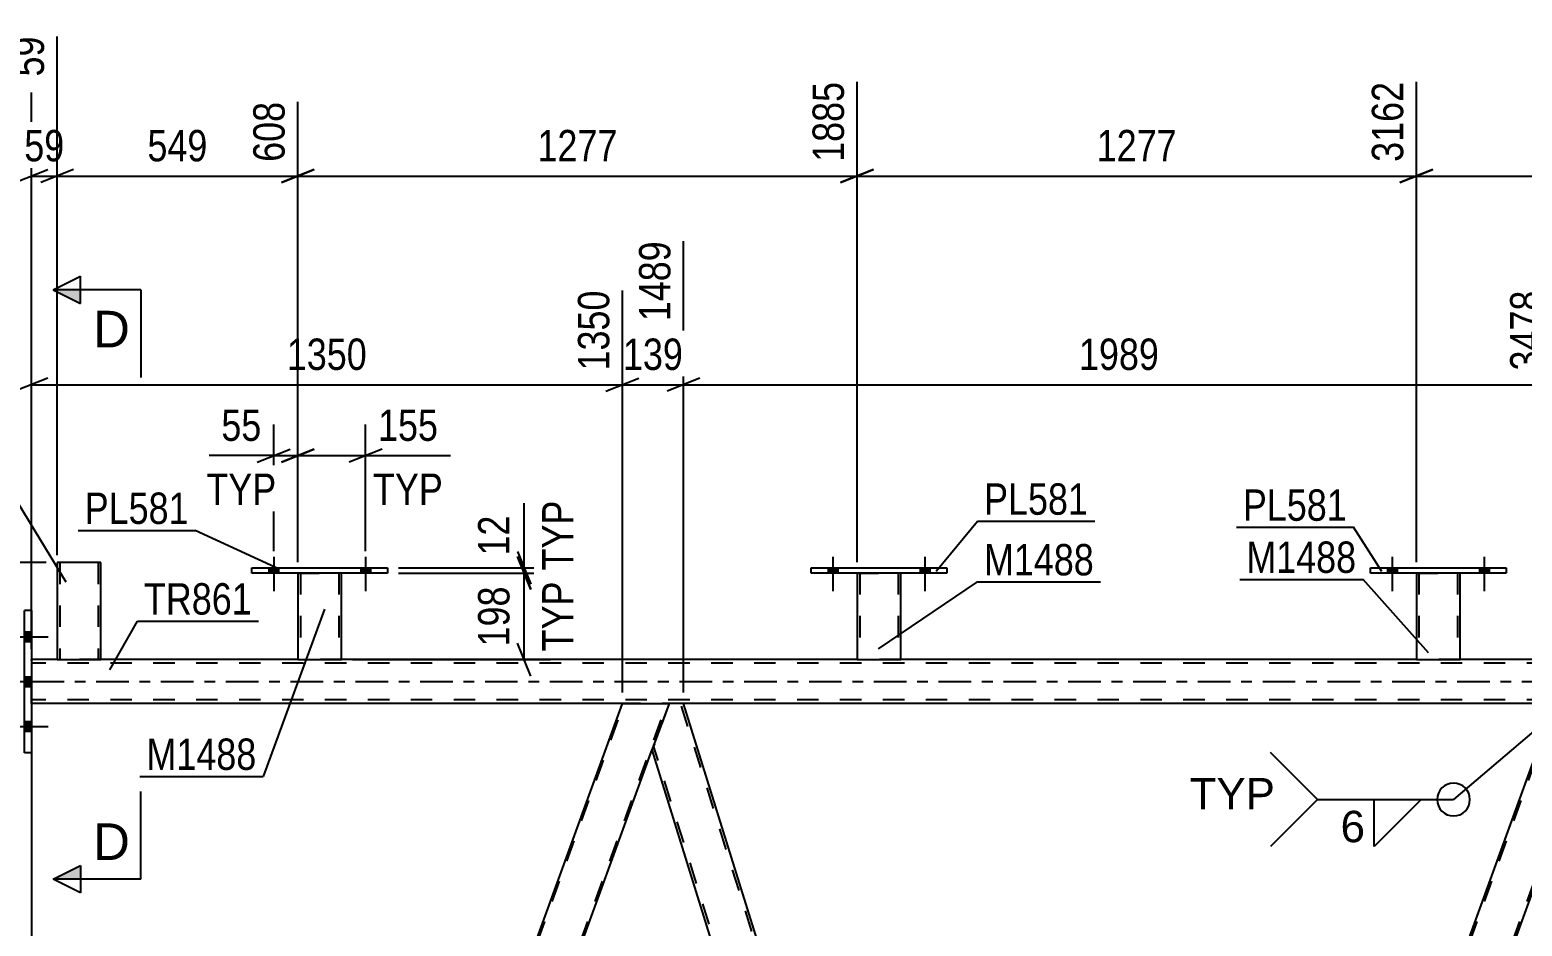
# Model space of a CAD drawing. Header units: millimetres. Extents: x 0 to 841, y 0 to 594.
# Drawn here: x 71.8 to 208.1, y 435 to 516.9 of the extents above; entities that cross this region are included whole.
import ezdxf

# ---------------------------------------------------------------- set-up
doc = ezdxf.new("R2010")
doc.units = ezdxf.units.MM
doc.linetypes.add('DXK_LINE_DOT2', pattern=[3.9198, 1.9599, -1.9599])
doc.linetypes.add('DXK_LINE_DOT3', pattern=[5.9187, 2.979, -0.9799, 0.9799, -0.9799])
doc.styles.add('Arial', font='ARIAL.TTF', dxfattribs={"height": 0.2})
doc.styles.add('Arial Narrow', font='ARIALN.TTF', dxfattribs={"height": 0.2})

# ---------------------------------------------------------------- blocks, each defined once
blk = doc.blocks.new('Bolt-815137708-4143 - 4136')
at = {"linetype": 'Continuous'}
for points in [[(195.77, 467.28), (196.65, 467.28), (196.65, 467.76), (195.77, 467.76)], [(204.17, 467.28), (205.05, 467.28), (205.05, 467.76), (204.17, 467.76)]]:
    blk.add_hatch(color=1, dxfattribs=at).paths.add_polyline_path(points)
at = {"color": 1, "linetype": 'Continuous'}
for p, q in [((195.77, 467.76), (195.77, 467.28)), ((196.21, 468.76), (196.21, 465.64)), ((196.65, 467.76), (196.65, 467.28)), ((204.17, 467.76), (204.17, 467.28)), ((204.61, 468.76), (204.61, 465.64)), ((205.05, 467.76), (205.05, 467.28))]:
    blk.add_line(p, q, dxfattribs=at)
blk = doc.blocks.new('Bolt-815137708-4139 - 4136')
at = {"linetype": 'Continuous'}
for points in [[(93.61, 467.28), (94.49, 467.28), (94.49, 467.76), (93.61, 467.76)], [(102.01, 467.28), (102.89, 467.28), (102.89, 467.76), (102.01, 467.76)]]:
    blk.add_hatch(color=1, dxfattribs=at).paths.add_polyline_path(points)
at = {"color": 1, "linetype": 'Continuous'}
for p, q in [((93.61, 467.76), (93.61, 467.28)), ((94.05, 468.76), (94.05, 465.64)), ((94.49, 467.76), (94.49, 467.28)), ((102.01, 467.76), (102.01, 467.28)), ((102.45, 468.76), (102.45, 465.64)), ((102.89, 467.76), (102.89, 467.28))]:
    blk.add_line(p, q, dxfattribs=at)
blk = doc.blocks.new('Bolt-815137708-4140 - 4136')
at = {"linetype": 'Continuous'}
for points in [[(93.61, 467.28), (94.49, 467.28), (94.49, 467.76), (93.61, 467.76)], [(102.01, 467.28), (102.89, 467.28), (102.89, 467.76), (102.01, 467.76)]]:
    blk.add_hatch(color=1, dxfattribs=at).paths.add_polyline_path(points)
at = {"color": 1, "linetype": 'Continuous'}
for p, q in [((93.61, 467.76), (93.61, 467.28)), ((94.05, 468.76), (94.05, 465.64)), ((94.49, 467.76), (94.49, 467.28)), ((102.01, 467.76), (102.01, 467.28)), ((102.45, 468.76), (102.45, 465.64)), ((102.89, 467.76), (102.89, 467.28))]:
    blk.add_line(p, q, dxfattribs=at)
blk = doc.blocks.new('Bolt-815137708-4141 - 4136')
at = {"linetype": 'Continuous'}
for points in [[(144.69, 467.28), (145.57, 467.28), (145.57, 467.76), (144.69, 467.76)], [(153.09, 467.28), (153.97, 467.28), (153.97, 467.76), (153.09, 467.76)]]:
    blk.add_hatch(color=1, dxfattribs=at).paths.add_polyline_path(points)
at = {"color": 1, "linetype": 'Continuous'}
for p, q in [((144.69, 467.76), (144.69, 467.28)), ((145.13, 468.76), (145.13, 465.64)), ((145.57, 467.76), (145.57, 467.28)), ((153.09, 467.76), (153.09, 467.28)), ((153.53, 468.76), (153.53, 465.64)), ((153.97, 467.76), (153.97, 467.28))]:
    blk.add_line(p, q, dxfattribs=at)
blk = doc.blocks.new('Bolt-815137708-4142 - 4136')
at = {"linetype": 'Continuous'}
for points in [[(144.69, 467.28), (145.57, 467.28), (145.57, 467.76), (144.69, 467.76)], [(153.09, 467.28), (153.97, 467.28), (153.97, 467.76), (153.09, 467.76)]]:
    blk.add_hatch(color=1, dxfattribs=at).paths.add_polyline_path(points)
at = {"color": 1, "linetype": 'Continuous'}
for p, q in [((144.69, 467.76), (144.69, 467.28)), ((145.13, 468.76), (145.13, 465.64)), ((145.57, 467.76), (145.57, 467.28)), ((153.09, 467.76), (153.09, 467.28)), ((153.53, 468.76), (153.53, 465.64)), ((153.97, 467.76), (153.97, 467.28))]:
    blk.add_line(p, q, dxfattribs=at)
blk = doc.blocks.new('Bolt-815137708-4144 - 4136')
at = {"linetype": 'Continuous'}
for points in [[(195.77, 467.28), (196.65, 467.28), (196.65, 467.76), (195.77, 467.76)], [(204.17, 467.28), (205.05, 467.28), (205.05, 467.76), (204.17, 467.76)]]:
    blk.add_hatch(color=1, dxfattribs=at).paths.add_polyline_path(points)
at = {"color": 1, "linetype": 'Continuous'}
for p, q in [((195.77, 467.76), (195.77, 467.28)), ((196.21, 468.76), (196.21, 465.64)), ((196.65, 467.76), (196.65, 467.28)), ((204.17, 467.76), (204.17, 467.28)), ((204.61, 468.76), (204.61, 465.64)), ((205.05, 467.76), (205.05, 467.28))]:
    blk.add_line(p, q, dxfattribs=at)
blk = doc.blocks.new('Part-815137708-4171 - 4136')
at = {"color": 2, "linetype": 'Continuous'}
for p, q in [((78.27, 468.24), (74.27, 468.24)), ((74.27, 468.24), (74.27, 459.37)), ((78.27, 459.37), (78.27, 468.24)), ((74.27, 459.37), (78.27, 459.37))]:
    blk.add_line(p, q, dxfattribs=at)
at = {"color": 7, "linetype": 'DXK_LINE_DOT2'}
for p, q in [((74.51, 468.24), (74.51, 459.37)), ((77.96, 468.24), (77.98, 468.24)), ((77.98, 468.24), (78.02, 468.24)), ((78.02, 468.24), (78.03, 468.24)), ((78.03, 468.24), (78.03, 459.37)), ((78.02, 459.37), (77.98, 459.37)), ((78.02, 459.37), (77.98, 459.37)), ((78.03, 459.37), (78.02, 459.37)), ((78.02, 459.37), (78.03, 459.37))]:
    blk.add_line(p, q, dxfattribs=at)
blk = doc.blocks.new('Part-815137708-4176 - 4136')
at = {"color": 2, "linetype": 'Continuous'}
for p, q in [((92.05, 467.76), (104.45, 467.76)), ((92.05, 467.28), (92.05, 467.76)), ((104.45, 467.76), (104.45, 467.28)), ((104.45, 467.28), (92.05, 467.28))]:
    blk.add_line(p, q, dxfattribs=at)
blk = doc.blocks.new('Bolt-815137708-4362 - 4136')
at = {"linetype": 'Continuous'}
for points in [[(71.92, 461.03), (71.92, 461.91), (71.28, 461.91), (71.28, 461.03)], [(71.92, 461.03), (71.92, 461.91), (71.28, 461.91), (71.28, 461.03)], [(71.92, 461.03), (71.92, 461.91), (71.28, 461.91), (71.28, 461.03)], [(71.92, 456.93), (71.92, 457.81), (71.28, 457.81), (71.28, 456.93)], [(71.92, 456.93), (71.92, 457.81), (71.28, 457.81), (71.28, 456.93)], [(71.92, 452.83), (71.92, 453.71), (71.28, 453.71), (71.28, 452.83)], [(71.92, 452.83), (71.92, 453.71), (71.28, 453.71), (71.28, 452.83)], [(71.92, 452.83), (71.92, 453.71), (71.28, 453.71), (71.28, 452.83)]]:
    blk.add_hatch(color=1, dxfattribs=at).paths.add_polyline_path(points)
at = {"color": 1, "linetype": 'Continuous'}
for p, q in [((70.12, 461.47), (73.44, 461.47)), ((70.12, 461.47), (73.44, 461.47)), ((70.12, 461.47), (73.44, 461.47)), ((71.28, 461.91), (71.92, 461.91)), ((71.28, 461.91), (71.92, 461.91)), ((71.28, 461.91), (71.92, 461.91)), ((71.28, 461.03), (71.92, 461.03)), ((71.28, 461.03), (71.92, 461.03)), ((71.28, 461.03), (71.92, 461.03)), ((70.12, 457.37), (73.44, 457.37)), ((70.12, 457.37), (73.44, 457.37)), ((71.28, 457.81), (71.92, 457.81)), ((71.28, 457.81), (71.92, 457.81)), ((71.28, 456.93), (71.92, 456.93)), ((71.28, 456.93), (71.92, 456.93)), ((70.12, 453.27), (73.44, 453.27)), ((70.12, 453.27), (73.44, 453.27)), ((70.12, 453.27), (73.44, 453.27)), ((71.28, 453.71), (71.92, 453.71)), ((71.28, 453.71), (71.92, 453.71)), ((71.28, 453.71), (71.92, 453.71)), ((71.28, 452.83), (71.92, 452.83)), ((71.28, 452.83), (71.92, 452.83)), ((71.28, 452.83), (71.92, 452.83))]:
    blk.add_line(p, q, dxfattribs=at)
blk = doc.blocks.new('Part-815137708-4181 - 4136')
at = {"color": 2, "linetype": 'Continuous'}
for p, q in [((96.25, 467.28), (96.25, 459.37)), ((100.25, 459.37), (100.25, 467.28)), ((96.25, 459.37), (100.25, 459.37))]:
    blk.add_line(p, q, dxfattribs=at)
at = {"color": 7, "linetype": 'DXK_LINE_DOT2'}
for p, q in [((96.25, 467.28), (100.25, 467.28)), ((96.25, 467.28), (96.25, 467.28)), ((96.25, 467.28), (96.25, 467.28)), ((96.49, 467.28), (96.49, 459.37)), ((100.01, 467.28), (100.01, 459.37)), ((100.25, 467.28), (100.25, 467.28)), ((100.25, 467.28), (100.25, 467.28)), ((99.96, 459.37), (99.99, 459.37)), ((99.96, 459.37), (99.99, 459.37)), ((99.99, 459.37), (100.01, 459.37)), ((99.99, 459.37), (100.01, 459.37))]:
    blk.add_line(p, q, dxfattribs=at)
blk = doc.blocks.new('Part-815137708-4186 - 4136')
at = {"color": 2, "linetype": 'Continuous'}
for p, q in [((143.13, 467.76), (155.53, 467.76)), ((143.13, 467.28), (143.13, 467.76)), ((155.53, 467.76), (155.53, 467.28)), ((155.53, 467.28), (143.13, 467.28))]:
    blk.add_line(p, q, dxfattribs=at)
blk = doc.blocks.new('Part-815137708-4191 - 4136')
at = {"color": 2, "linetype": 'Continuous'}
for p, q in [((147.33, 467.28), (147.33, 459.37)), ((151.33, 459.37), (151.33, 467.28)), ((147.33, 459.37), (151.33, 459.37))]:
    blk.add_line(p, q, dxfattribs=at)
at = {"color": 7, "linetype": 'DXK_LINE_DOT2'}
for p, q in [((147.33, 467.28), (151.33, 467.28)), ((147.33, 467.28), (147.33, 467.28)), ((147.33, 467.28), (147.33, 467.28)), ((147.57, 467.28), (147.57, 459.37)), ((151.09, 467.28), (151.09, 459.37)), ((151.33, 467.28), (151.33, 467.28)), ((151.33, 467.28), (151.33, 467.28)), ((151.04, 459.37), (151.07, 459.37)), ((151.04, 459.37), (151.07, 459.37)), ((151.07, 459.37), (151.09, 459.37)), ((151.07, 459.37), (151.09, 459.37))]:
    blk.add_line(p, q, dxfattribs=at)
blk = doc.blocks.new('Part-815137708-4196 - 4136')
at = {"color": 2, "linetype": 'Continuous'}
for p, q in [((194.21, 467.76), (206.61, 467.76)), ((194.21, 467.28), (194.21, 467.76)), ((206.61, 467.76), (206.61, 467.28)), ((206.61, 467.28), (194.21, 467.28))]:
    blk.add_line(p, q, dxfattribs=at)
blk = doc.blocks.new('Part-815137708-4201 - 4136')
at = {"color": 2, "linetype": 'Continuous'}
for p, q in [((198.41, 467.28), (198.41, 459.37)), ((202.41, 459.37), (202.41, 467.28)), ((198.41, 459.37), (202.41, 459.37))]:
    blk.add_line(p, q, dxfattribs=at)
at = {"color": 7, "linetype": 'DXK_LINE_DOT2'}
for p, q in [((198.41, 467.28), (202.41, 467.28)), ((198.41, 467.28), (198.41, 467.28)), ((198.41, 467.28), (198.41, 467.28)), ((198.65, 467.28), (198.65, 459.37)), ((202.17, 467.28), (202.17, 459.37)), ((202.41, 467.28), (202.41, 467.28)), ((202.41, 467.28), (202.41, 467.28)), ((202.12, 459.37), (202.15, 459.37)), ((202.12, 459.37), (202.15, 459.37)), ((202.15, 459.37), (202.17, 459.37)), ((202.15, 459.37), (202.17, 459.37))]:
    blk.add_line(p, q, dxfattribs=at)
blk = doc.blocks.new('Part-815137708-4411 - 4136')
at = {"color": 7, "linetype": 'DXK_LINE_DOT2'}
for p, q in [((167.09, 334.15), (211.21, 455.37)), ((171, 334.15), (215.12, 455.37)), ((215.29, 455.37), (213.76, 451.17)), ((166.92, 334.15), (168.67, 338.98)), ((171.17, 334.15), (172.93, 338.98)), ((171.17, 334.15), (166.92, 334.15))]:
    blk.add_line(p, q, dxfattribs=at)
at = {"color": 2, "linetype": 'Continuous'}
for p, q in [((168.67, 338.98), (211.04, 455.37)), ((211.04, 455.37), (215.29, 455.37)), ((172.93, 338.98), (213.76, 451.17))]:
    blk.add_line(p, q, dxfattribs=at)
blk = doc.blocks.new('Part-815137708-4482 - 4136')
at = {"color": 2, "linetype": 'Continuous'}
for p, q in [((74.27, 459.37), (71.92, 459.37)), ((96.25, 459.37), (78.27, 459.37)), ((147.33, 459.37), (100.25, 459.37)), ((198.41, 459.37), (151.33, 459.37)), ((249.49, 459.37), (202.41, 459.37)), ((125.9, 455.37), (71.92, 455.37)), ((211.04, 455.37), (131.48, 455.37))]:
    blk.add_line(p, q, dxfattribs=at)
at = {"color": 7, "linetype": 'DXK_LINE_DOT2'}
for p, q in [((71.92, 455.37), (71.92, 459.37)), ((78.27, 459.37), (74.27, 459.37)), ((100.25, 459.37), (96.25, 459.37)), ((151.33, 459.37), (147.33, 459.37)), ((202.41, 459.37), (198.41, 459.37)), ((735.7, 459.05), (71.92, 459.05)), ((735.7, 455.69), (71.92, 455.69)), ((131.48, 455.37), (125.9, 455.37))]:
    blk.add_line(p, q, dxfattribs=at)
at = {"color": 7, "linetype": 'DXK_LINE_DOT3'}
blk.add_line((71.92, 457.37), (735.7, 457.37), dxfattribs=at)
blk = doc.blocks.new('Part-815137708-4528 - 4136')
at = {"color": 2, "linetype": 'Continuous'}
for p, q in [((71.92, 463.87), (71.28, 463.87)), ((71.28, 450.87), (71.28, 463.87)), ((71.92, 463.87), (71.92, 450.87)), ((71.92, 450.87), (71.28, 450.87))]:
    blk.add_line(p, q, dxfattribs=at)
blk = doc.blocks.new('Part-815137708-4563 - 4136')
at = {"color": 2, "linetype": 'Continuous'}
for p, q in [((81.78, 334.15), (125.9, 455.37)), ((125.9, 455.37), (130.16, 455.37)), ((86.04, 334.15), (128.63, 451.17))]:
    blk.add_line(p, q, dxfattribs=at)
at = {"color": 7, "linetype": 'DXK_LINE_DOT2'}
for p, q in [((81.95, 334.15), (126.07, 455.37)), ((85.87, 334.15), (129.99, 455.37)), ((130.16, 455.37), (128.63, 451.17)), ((81.78, 334.15), (86.04, 334.15))]:
    blk.add_line(p, q, dxfattribs=at)
blk = doc.blocks.new('Part-815137708-4568 - 4136')
at = {"color": 2, "linetype": 'Continuous'}
for p, q in [((130.16, 455.37), (128.63, 451.18)), ((131.48, 455.37), (130.16, 455.37)), ((167.76, 338.98), (131.48, 455.37)), ((128.63, 451.18), (128.63, 451.17)), ((163.57, 338.98), (128.61, 451.12))]:
    blk.add_line(p, q, dxfattribs=at)
at = {"color": 7, "linetype": 'DXK_LINE_DOT2'}
for p, q in [((168.04, 337.25), (131.23, 455.37)), ((128.63, 451.18), (128.61, 451.12)), ((165.32, 334.15), (128.75, 451.49)), ((165.07, 334.15), (163.57, 338.98)), ((168.18, 337.62), (167.76, 338.98)), ((166.92, 334.15), (168.18, 337.62)), ((165.07, 334.15), (166.92, 334.15))]:
    blk.add_line(p, q, dxfattribs=at)
blk = doc.blocks.new('StraightDimension-815137708-16457 - 4136')
at = {"color": 7, "linetype": 'Continuous'}
for p, q in [((74.27, 468.92), (74.27, 516.31)), ((71.92, 460.37), (71.92, 511.18)), ((70.42, 502.95), (73.42, 504.15)), ((71.92, 503.55), (74.27, 503.55)), ((75.77, 504.15), (72.77, 502.95))]:
    blk.add_line(p, q, dxfattribs=at)
at = {"color": 0, "linetype": 'Continuous'}
blk.add_wipeout([(73.67, 516.91), (69.47, 516.91), (69.47, 512.05), (73.67, 512.05)], dxfattribs=at)
at = {"color": 0}
blk.add_wipeout([(75.52, 504.3), (75.52, 508.5), (70.67, 508.5), (70.67, 504.3)], dxfattribs=at)
at = {"color": 3, "linetype": 'Continuous', "style": 'Arial Narrow'}
blk.add_text('59', height=2.863, rotation=90.0002, dxfattribs=at).set_placement((73.07, 512.65))
at = {"color": 3, "style": 'Arial Narrow'}
blk.add_text('59', height=2.863, dxfattribs=at).set_placement((71.27, 504.9))
at = {"color": 0, "linetype": 'Continuous'}
blk.add_wipeout([(71.32, 511.78), (67.12, 511.78), (67.12, 508.75), (71.32, 508.75)], dxfattribs=at)
at = {"color": 3, "linetype": 'Continuous', "style": 'Arial Narrow'}
blk.add_text('0', height=2.86, rotation=90.0002, dxfattribs=at).set_placement((70.72, 509.35))
blk = doc.blocks.new('StraightDimension-815137708-5460 - 4136')
at = {"color": 7, "linetype": 'Continuous'}
for p, q in [((131.48, 456.37), (131.48, 497.6)), ((211.04, 456.37), (211.04, 493.1)), ((132.98, 485.09), (129.98, 483.89)), ((131.48, 484.49), (211.04, 484.49)), ((209.54, 483.89), (212.54, 485.09))]:
    blk.add_line(p, q, dxfattribs=at)
at = {"color": 0}
blk.add_wipeout([(175.51, 485.24), (175.51, 489.44), (167, 489.44), (167, 485.24)], dxfattribs=at)
at = {"color": 3, "style": 'Arial Narrow'}
blk.add_text('1989', height=2.863, dxfattribs=at).set_placement((167.6, 485.84))
at = {"color": 0, "linetype": 'Continuous'}
blk.add_wipeout([(210.44, 493.7), (206.24, 493.7), (206.24, 485.19), (210.44, 485.19)], dxfattribs=at)
at = {"color": 3, "linetype": 'Continuous', "style": 'Arial Narrow'}
blk.add_text('3478', height=2.863, rotation=90.0002, dxfattribs=at).set_placement((209.84, 485.79))
blk = doc.blocks.new('StraightDimension-815137708-4824 - 4136')
at = {"color": 7, "linetype": 'Continuous'}
for p, q in [((116.33, 468.78), (117.53, 465.78)), ((105.45, 467.28), (119.33, 467.28)), ((116.93, 459.37), (116.93, 467.28)), ((117.53, 457.87), (116.33, 460.87)), ((101.25, 459.37), (119.33, 459.37))]:
    blk.add_line(p, q, dxfattribs=at)
at = {"color": 0}
blk.add_wipeout([(116.18, 466.67), (111.98, 466.67), (111.98, 459.98), (116.18, 459.98)], dxfattribs=at)
at = {"color": 0, "linetype": 'Continuous'}
blk.add_wipeout([(122.03, 467.12), (117.83, 467.12), (117.83, 459.53), (122.03, 459.53)], dxfattribs=at)
at = {"color": 3, "linetype": 'Continuous', "style": 'Arial Narrow'}
blk.add_text('TYP', height=2.863, rotation=90.0002, dxfattribs=at).set_placement((121.43, 460.13))
at = {"color": 3, "style": 'Arial Narrow'}
blk.add_text('198', height=2.863, rotation=90.0002, dxfattribs=at).set_placement((115.58, 460.58))
blk = doc.blocks.new('StraightDimension-815137708-4834 - 4136')
at = {"color": 7, "linetype": 'Continuous'}
for p, q in [((116.93, 467.76), (116.93, 473.66)), ((116.93, 467.76), (116.93, 473.66)), ((116.33, 469.26), (117.53, 466.26)), ((105.45, 467.76), (119.33, 467.76)), ((117.53, 465.78), (116.33, 468.78)), ((116.93, 467.28), (116.93, 467.76)), ((105.45, 467.28), (119.33, 467.28))]:
    blk.add_line(p, q, dxfattribs=at)
at = {"color": 0, "linetype": 'Continuous'}
blk.add_wipeout([(122.03, 474.51), (117.83, 474.51), (117.83, 466.92), (122.03, 466.92)], dxfattribs=at)
at = {"color": 0}
blk.add_wipeout([(116.18, 473.14), (111.98, 473.14), (111.98, 468.28), (116.18, 468.28)], dxfattribs=at)
at = {"color": 3, "linetype": 'Continuous', "style": 'Arial Narrow'}
blk.add_text('TYP', height=2.863, rotation=90.0002, dxfattribs=at).set_placement((121.43, 467.52))
at = {"color": 3, "style": 'Arial Narrow'}
blk.add_text('12', height=2.863, rotation=90.0002, dxfattribs=at).set_placement((115.58, 468.88))
blk = doc.blocks.new('StraightDimension-815137708-4843 - 4136')
at = {"color": 7, "linetype": 'Continuous'}
for p, q in [((94.05, 469.28), (94.05, 480.86)), ((96.25, 468.28), (96.25, 480.86)), ((92.55, 477.41), (95.55, 478.61)), ((97.75, 478.61), (94.75, 477.41)), ((94.05, 478.01), (88.15, 478.01)), ((94.05, 478.01), (88.15, 478.01)), ((94.05, 478.01), (96.25, 478.01))]:
    blk.add_line(p, q, dxfattribs=at)
at = {"color": 0}
blk.add_wipeout([(93.53, 478.76), (93.53, 482.96), (88.67, 482.96), (88.67, 478.76)], dxfattribs=at)
at = {"color": 0, "linetype": 'Continuous'}
blk.add_wipeout([(94.89, 472.91), (94.89, 477.11), (87.3, 477.11), (87.3, 472.91)], dxfattribs=at)
at = {"color": 3, "style": 'Arial Narrow'}
blk.add_text('55', height=2.863, dxfattribs=at).set_placement((89.27, 479.36))
at = {"color": 3, "linetype": 'Continuous', "style": 'Arial Narrow'}
blk.add_text('TYP', height=2.863, dxfattribs=at).set_placement((87.9, 473.51))
blk = doc.blocks.new('StraightDimension-815137708-4847 - 4136')
at = {"color": 7, "linetype": 'Continuous'}
for p, q in [((96.25, 468.28), (96.25, 480.86)), ((102.45, 469.28), (102.45, 480.86)), ((94.75, 477.41), (97.75, 478.61)), ((103.95, 478.61), (100.95, 477.41)), ((96.25, 478.01), (102.45, 478.01)), ((102.45, 478.01), (110.19, 478.01)), ((102.45, 478.01), (110.19, 478.01))]:
    blk.add_line(p, q, dxfattribs=at)
at = {"color": 0}
blk.add_wipeout([(109.66, 478.76), (109.66, 482.96), (102.98, 482.96), (102.98, 478.76)], dxfattribs=at)
at = {"color": 0, "linetype": 'Continuous'}
blk.add_wipeout([(110.11, 472.91), (110.11, 477.11), (102.52, 477.11), (102.52, 472.91)], dxfattribs=at)
at = {"color": 3, "style": 'Arial Narrow'}
blk.add_text('155', height=2.863, dxfattribs=at).set_placement((103.58, 479.36))
at = {"color": 3, "linetype": 'Continuous', "style": 'Arial Narrow'}
blk.add_text('TYP', height=2.863, dxfattribs=at).set_placement((103.12, 473.51))
blk = doc.blocks.new('StraightDimension-815137708-5013 - 4136')
at = {"color": 7, "linetype": 'Continuous'}
blk.add_line((73.27, 468.24), (20.27, 468.24), dxfattribs=at)
blk = doc.blocks.new('StraightDimension-815137708-5105 - 4136')
at = {"color": 7, "linetype": 'Continuous'}
for p, q in [((71.92, 454.37), (71.92, 395.87)), ((50.3, 335.15), (50.3, 401.12)), ((51.8, 398.87), (48.8, 397.67)), ((50.3, 398.27), (71.92, 398.27)), ((70.42, 397.67), (73.42, 398.87))]:
    blk.add_line(p, q, dxfattribs=at)
at = {"color": 0}
blk.add_wipeout([(65.36, 399.02), (65.36, 403.22), (56.85, 403.22), (56.85, 399.02)], dxfattribs=at)
at = {"color": 3, "style": 'Arial Narrow'}
blk.add_text('1438', height=2.863, dxfattribs=at).set_placement((57.45, 399.62))
blk = doc.blocks.new('StraightDimension-815137708-5441 - 4136')
at = {"color": 7, "linetype": 'Continuous'}
for p, q in [((131.48, 456.37), (131.48, 497.6)), ((125.9, 456.37), (125.9, 493.1)), ((124.4, 483.89), (127.4, 485.09)), ((125.9, 484.49), (131.48, 484.49)), ((132.98, 485.09), (129.98, 483.89))]:
    blk.add_line(p, q, dxfattribs=at)
at = {"color": 0}
blk.add_wipeout([(132.03, 485.24), (132.03, 489.44), (125.35, 489.44), (125.35, 485.24)], dxfattribs=at)
at = {"color": 3, "style": 'Arial Narrow'}
blk.add_text('139', height=2.863, dxfattribs=at).set_placement((125.95, 485.84))
at = {"color": 0, "linetype": 'Continuous'}
blk.add_wipeout([(130.88, 498.2), (126.68, 498.2), (126.68, 489.69), (130.88, 489.69)], dxfattribs=at)
at = {"color": 3, "linetype": 'Continuous', "style": 'Arial Narrow'}
blk.add_text('1489', height=2.863, rotation=90.0002, dxfattribs=at).set_placement((130.28, 490.29))
blk = doc.blocks.new('StraightDimension-815137708-5719 - 4136')
at = {"color": 7, "linetype": 'Continuous'}
for p, q in [((125.9, 456.37), (125.9, 493.1)), ((71.92, 464.87), (71.92, 487.62)), ((73.42, 485.09), (70.42, 483.89)), ((71.92, 484.49), (125.9, 484.49)), ((124.4, 483.89), (127.4, 485.09))]:
    blk.add_line(p, q, dxfattribs=at)
at = {"color": 0}
blk.add_wipeout([(103.17, 485.24), (103.17, 489.44), (94.65, 489.44), (94.65, 485.24)], dxfattribs=at)
at = {"color": 3, "style": 'Arial Narrow'}
blk.add_text('1350', height=2.863, dxfattribs=at).set_placement((95.25, 485.84))
at = {"color": 0, "linetype": 'Continuous'}
for points in [[(125.3, 493.7), (121.1, 493.7), (121.1, 485.19), (125.3, 485.19)], [(71.32, 488.22), (67.12, 488.22), (67.12, 485.19), (71.32, 485.19)]]:
    blk.add_wipeout(points, dxfattribs=at)
at = {"color": 3, "linetype": 'Continuous', "style": 'Arial Narrow'}
for s, height, p in [('1350', 2.863, (124.7, 485.79)), ('0', 2.86, (70.72, 485.79))]:
    blk.add_text(s, height=height, rotation=90.0002, dxfattribs=at).set_placement(p)
blk = doc.blocks.new('StraightDimension-815137708-16453 - 4136')
at = {"color": 7, "linetype": 'Continuous'}
for p, q in [((198.41, 468.28), (198.41, 512.17)), ((249.49, 468.28), (249.49, 512.17)), ((199.91, 504.15), (196.91, 502.95)), ((198.41, 503.55), (249.49, 503.55)), ((247.99, 502.95), (250.99, 504.15))]:
    blk.add_line(p, q, dxfattribs=at)
at = {"color": 0}
blk.add_wipeout([(228.21, 504.3), (228.21, 508.5), (219.7, 508.5), (219.7, 504.3)], dxfattribs=at)
at = {"color": 3, "style": 'Arial Narrow'}
blk.add_text('1277', height=2.863, dxfattribs=at).set_placement((220.3, 504.9))
at = {"color": 0, "linetype": 'Continuous'}
blk.add_wipeout([(248.89, 512.77), (244.69, 512.77), (244.69, 504.25), (248.89, 504.25)], dxfattribs=at)
at = {"color": 3, "linetype": 'Continuous', "style": 'Arial Narrow'}
blk.add_text('4439', height=2.863, rotation=90.0002, dxfattribs=at).set_placement((248.29, 504.85))
blk = doc.blocks.new('StraightDimension-815137708-16454 - 4136')
at = {"color": 7, "linetype": 'Continuous'}
for p, q in [((147.33, 468.28), (147.33, 512.17)), ((198.41, 468.28), (198.41, 512.17)), ((148.83, 504.15), (145.83, 502.95)), ((147.33, 503.55), (198.41, 503.55)), ((196.91, 502.95), (199.91, 504.15))]:
    blk.add_line(p, q, dxfattribs=at)
at = {"color": 0}
blk.add_wipeout([(177.13, 504.3), (177.13, 508.5), (168.62, 508.5), (168.62, 504.3)], dxfattribs=at)
at = {"color": 3, "style": 'Arial Narrow'}
blk.add_text('1277', height=2.863, dxfattribs=at).set_placement((169.22, 504.9))
at = {"color": 0, "linetype": 'Continuous'}
blk.add_wipeout([(197.81, 512.77), (193.61, 512.77), (193.61, 504.25), (197.81, 504.25)], dxfattribs=at)
at = {"color": 3, "linetype": 'Continuous', "style": 'Arial Narrow'}
blk.add_text('3162', height=2.863, rotation=90.0002, dxfattribs=at).set_placement((197.21, 504.85))
blk = doc.blocks.new('StraightDimension-815137708-16455 - 4136')
at = {"color": 7, "linetype": 'Continuous'}
for p, q in [((147.33, 468.28), (147.33, 512.17)), ((96.25, 468.28), (96.25, 510.34)), ((97.75, 504.15), (94.75, 502.95)), ((96.25, 503.55), (147.33, 503.55)), ((145.83, 502.95), (148.83, 504.15))]:
    blk.add_line(p, q, dxfattribs=at)
at = {"color": 0}
blk.add_wipeout([(126.05, 504.3), (126.05, 508.5), (117.54, 508.5), (117.54, 504.3)], dxfattribs=at)
at = {"color": 3, "style": 'Arial Narrow'}
blk.add_text('1277', height=2.863, dxfattribs=at).set_placement((118.14, 504.9))
at = {"color": 0, "linetype": 'Continuous'}
blk.add_wipeout([(146.73, 512.77), (142.53, 512.77), (142.53, 504.25), (146.73, 504.25)], dxfattribs=at)
at = {"color": 3, "linetype": 'Continuous', "style": 'Arial Narrow'}
blk.add_text('1885', height=2.863, rotation=90.0002, dxfattribs=at).set_placement((146.13, 504.85))
blk = doc.blocks.new('StraightDimension-815137708-16456 - 4136')
at = {"color": 7, "linetype": 'Continuous'}
for p, q in [((74.27, 468.92), (74.27, 516.31)), ((96.25, 468.28), (96.25, 510.34)), ((75.77, 504.15), (72.77, 502.95)), ((74.27, 503.55), (96.25, 503.55)), ((94.75, 502.95), (97.75, 504.15))]:
    blk.add_line(p, q, dxfattribs=at)
at = {"color": 0}
blk.add_wipeout([(88.61, 504.3), (88.61, 508.5), (81.92, 508.5), (81.92, 504.3)], dxfattribs=at)
at = {"color": 3, "style": 'Arial Narrow'}
blk.add_text('549', height=2.863, dxfattribs=at).set_placement((82.52, 504.9))
at = {"color": 0, "linetype": 'Continuous'}
blk.add_wipeout([(95.65, 510.94), (91.45, 510.94), (91.45, 504.25), (95.65, 504.25)], dxfattribs=at)
at = {"color": 3, "linetype": 'Continuous', "style": 'Arial Narrow'}
blk.add_text('608', height=2.863, rotation=90.0002, dxfattribs=at).set_placement((95.05, 504.85))
blk = doc.blocks.new('Mark-815137708-4167 - 4136')
at = {"color": 0}
blk.add_wipeout([(68.19, 477.37), (68.19, 480.37), (58.14, 480.37), (58.14, 477.37)], dxfattribs=at)
blk.add_wipeout([(68.19, 477.37), (68.19, 480.37), (58.14, 480.37), (58.14, 477.37)], dxfattribs=at)
at = {"color": 30, "linetype": 'Continuous'}
for p in [(57.54, 476.77), (75.09, 466.45)]:
    blk.add_line(p, (68.79, 476.77), dxfattribs=at)
at = {"color": 3, "style": 'Arial Narrow'}
blk.add_text('M1489', height=2.863, dxfattribs=at).set_placement((58.14, 477.37))
blk = doc.blocks.new('Mark-815137708-4172 - 4136')
at = {"color": 0}
blk.add_wipeout([(86.29, 471.77), (86.29, 474.77), (76.79, 474.77), (76.79, 471.77)], dxfattribs=at)
blk.add_wipeout([(86.29, 471.77), (86.29, 474.77), (76.79, 474.77), (76.79, 471.77)], dxfattribs=at)
at = {"color": 30, "linetype": 'Continuous'}
for p in [(76.19, 471.17), (94.54, 467.65)]:
    blk.add_line(p, (86.89, 471.17), dxfattribs=at)
at = {"color": 3, "style": 'Arial Narrow'}
blk.add_text('PL581', height=2.863, dxfattribs=at).set_placement((76.79, 471.77))
blk = doc.blocks.new('Mark-815137708-4177 - 4136')
at = {"color": 0}
blk.add_wipeout([(92.48, 449.3), (92.48, 452.3), (82.43, 452.3), (82.43, 449.3)], dxfattribs=at)
blk.add_wipeout([(92.48, 449.3), (92.48, 452.3), (82.43, 452.3), (82.43, 449.3)], dxfattribs=at)
at = {"color": 30, "linetype": 'Continuous'}
for p in [(98.69, 463.98), (81.83, 448.7)]:
    blk.add_line(p, (93.08, 448.7), dxfattribs=at)
at = {"color": 3, "style": 'Arial Narrow'}
blk.add_text('M1488', height=2.863, dxfattribs=at).set_placement((82.43, 449.3))
blk = doc.blocks.new('Mark-815137708-4182 - 4136')
at = {"color": 0}
blk.add_wipeout([(168.44, 472.61), (168.44, 475.61), (158.93, 475.61), (158.93, 472.61)], dxfattribs=at)
blk.add_wipeout([(168.44, 472.61), (168.44, 475.61), (158.93, 475.61), (158.93, 472.61)], dxfattribs=at)
at = {"color": 30, "linetype": 'Continuous'}
for p, q in [((154.55, 467.46), (158.33, 472.01)), ((158.33, 472.01), (169.04, 472.01))]:
    blk.add_line(p, q, dxfattribs=at)
at = {"color": 3, "style": 'Arial Narrow'}
blk.add_text('PL581', height=2.863, dxfattribs=at).set_placement((158.93, 472.61))
blk = doc.blocks.new('Mark-815137708-4187 - 4136')
at = {"color": 0}
blk.add_wipeout([(168.97, 467.07), (168.97, 470.07), (158.92, 470.07), (158.92, 467.07)], dxfattribs=at)
blk.add_wipeout([(168.97, 467.07), (168.97, 470.07), (158.92, 470.07), (158.92, 467.07)], dxfattribs=at)
at = {"color": 30, "linetype": 'Continuous'}
for p, q in [((149.28, 460.37), (158.32, 466.47)), ((158.32, 466.47), (169.57, 466.47))]:
    blk.add_line(p, q, dxfattribs=at)
at = {"color": 3, "style": 'Arial Narrow'}
blk.add_text('M1488', height=2.863, dxfattribs=at).set_placement((158.92, 467.07))
blk = doc.blocks.new('Mark-815137708-4192 - 4136')
at = {"color": 0}
blk.add_wipeout([(192.07, 472.06), (192.07, 475.06), (182.57, 475.06), (182.57, 472.06)], dxfattribs=at)
blk.add_wipeout([(192.07, 472.06), (192.07, 475.06), (182.57, 475.06), (182.57, 472.06)], dxfattribs=at)
at = {"color": 30, "linetype": 'Continuous'}
for p in [(181.97, 471.46), (195.25, 467.42)]:
    blk.add_line(p, (192.67, 471.46), dxfattribs=at)
at = {"color": 3, "style": 'Arial Narrow'}
blk.add_text('PL581', height=2.863, dxfattribs=at).set_placement((182.57, 472.06))
blk = doc.blocks.new('Mark-815137708-4197 - 4136')
at = {"color": 0}
blk.add_wipeout([(192.94, 467.3), (192.94, 470.3), (182.88, 470.3), (182.88, 467.3)], dxfattribs=at)
blk.add_wipeout([(192.94, 467.3), (192.94, 470.3), (182.88, 470.3), (182.88, 467.3)], dxfattribs=at)
at = {"color": 30, "linetype": 'Continuous'}
for p in [(182.28, 466.7), (199.51, 459.98)]:
    blk.add_line(p, (193.54, 466.7), dxfattribs=at)
at = {"color": 3, "style": 'Arial Narrow'}
blk.add_text('M1488', height=2.863, dxfattribs=at).set_placement((182.88, 467.3))
blk = doc.blocks.new('WeldMark-815137708-5830 - 4136')
at = {"linetype": 'Continuous'}
blk.add_hatch(color=30, dxfattribs=at).paths.add_polyline_path([(209.33, 453.99), (212.09, 455.37), (210.3, 452.85)])
at = {"color": 30, "linetype": 'Continuous'}
for p in [(212.09, 455.37), (189.39, 446.59)]:
    blk.add_line(p, (201.81, 446.59), dxfattribs=at)
at = {"color": 3, "linetype": 'Continuous'}
for p, q in [((189.39, 446.59), (185.1, 450.88)), ((189.39, 446.59), (185.1, 442.3)), ((194.57, 446.59), (198.85, 446.59))]:
    blk.add_line(p, q, dxfattribs=at)
for start, end in [(90, 270), (270, 90)]:
    blk.add_arc((201.81, 446.59), 1.5, start, end, dxfattribs=at)
at = {"color": 0}
blk.add_wipeout([(193.91, 442.49), (193.91, 445.89), (191.29, 445.89), (191.29, 442.49)], dxfattribs=at)
at = {"color": 3, "linetype": 'Continuous'}
for p, q in [((198.85, 446.59), (194.57, 442.3)), ((194.57, 442.3), (194.57, 446.59))]:
    blk.add_line(p, q, dxfattribs=at)
at = {"color": 3, "style": 'Arial'}
blk.add_text('6', height=2.87, dxfattribs=at).set_placement((191.49, 442.69))
at = {"color": 0, "linetype": 'Continuous'}
blk.add_wipeout([(185.49, 445.69), (185.49, 448.69), (177.71, 448.69), (177.71, 445.69)], dxfattribs=at)
blk.add_wipeout([(185.49, 445.69), (185.49, 448.69), (177.71, 448.69), (177.71, 445.69)], dxfattribs=at)
at = {"color": 3, "linetype": 'Continuous', "style": 'Arial'}
blk.add_text('TYP', height=2.865, dxfattribs=at).set_placement((177.71, 445.69))
blk = doc.blocks.new('Mark-815137708-4478 - 4136')
at = {"color": 0}
blk.add_wipeout([(92.06, 463.49), (92.06, 466.49), (82.2, 466.49), (82.2, 463.49)], dxfattribs=at)
blk.add_wipeout([(92.06, 463.49), (92.06, 466.49), (82.2, 466.49), (82.2, 463.49)], dxfattribs=at)
at = {"color": 30, "linetype": 'Continuous'}
for p, q in [((79.07, 458.45), (81.6, 462.89)), ((81.6, 462.89), (92.66, 462.89))]:
    blk.add_line(p, q, dxfattribs=at)
at = {"color": 3, "style": 'Arial Narrow'}
blk.add_text('TR861', height=2.863, dxfattribs=at).set_placement((82.2, 463.49))
blk = doc.blocks.new('SectionMark-815137708-5771 - 4136')
at = {"linetype": 'Continuous'}
for points in [[(76.42, 493.15), (76.42, 491.9), (73.92, 493.15)], [(76.42, 440.57), (76.42, 439.32), (73.92, 439.32)]]:
    blk.add_hatch(color=6, dxfattribs=at).paths.add_polyline_path(points)
at = {"color": 6, "linetype": 'Continuous'}
for p, q in [((73.92, 493.15), (76.42, 494.4)), ((76.42, 491.9), (76.42, 494.4)), ((81.92, 493.15), (73.92, 493.15)), ((73.92, 493.15), (76.42, 491.9)), ((81.92, 493.15), (81.92, 485.15)), ((81.92, 439.32), (81.92, 447.32)), ((73.92, 439.32), (76.42, 440.57)), ((76.42, 440.57), (76.42, 438.07)), ((81.92, 439.32), (73.92, 439.32)), ((76.42, 438.07), (73.92, 439.32))]:
    blk.add_line(p, q, dxfattribs=at)
at = {"color": 0, "linetype": 'Continuous'}
for points in [[(80.92, 487.9), (80.92, 491.4), (77.55, 491.4), (77.55, 487.9)], [(80.92, 441.07), (80.92, 444.57), (77.55, 444.57), (77.55, 441.07)]]:
    blk.add_wipeout(points, dxfattribs=at)
at = {"color": 3, "linetype": 'Continuous', "style": 'Arial'}
for p in [(77.55, 487.9), (77.55, 441.07)]:
    blk.add_text('D', height=3.34, dxfattribs=at).set_placement(p)

msp = doc.modelspace()

# ---------------------------------------------------------------- block references
for name in ['Part-815137708-4171 - 4136', 'Part-815137708-4176 - 4136', 'Bolt-815137708-4139 - 4136', 'Bolt-815137708-4140 - 4136', 'Part-815137708-4186 - 4136', 'Bolt-815137708-4141 - 4136', 'Bolt-815137708-4142 - 4136', 'Part-815137708-4196 - 4136', 'Bolt-815137708-4143 - 4136', 'Bolt-815137708-4144 - 4136', 'Part-815137708-4181 - 4136', 'Part-815137708-4191 - 4136', 'Part-815137708-4201 - 4136', 'Part-815137708-4528 - 4136', 'Bolt-815137708-4362 - 4136', 'Part-815137708-4482 - 4136', 'Part-815137708-4563 - 4136', 'Part-815137708-4568 - 4136', 'Part-815137708-4411 - 4136']:
    msp.add_blockref(name, (0, 0))

# ---------------------------------------------------------------- next in the draw order: block references
for name in ['StraightDimension-815137708-16457 - 4136', 'StraightDimension-815137708-5460 - 4136', 'StraightDimension-815137708-4843 - 4136', 'StraightDimension-815137708-4824 - 4136', 'WeldMark-815137708-5830 - 4136']:
    msp.add_blockref(name, (0, 0))

# ---------------------------------------------------------------- next in the draw order: block references
for name in ['StraightDimension-815137708-16453 - 4136', 'StraightDimension-815137708-4834 - 4136']:
    msp.add_blockref(name, (0, 0))

# ---------------------------------------------------------------- next in the draw order: block references
msp.add_blockref('StraightDimension-815137708-4847 - 4136', (0, 0))

# ---------------------------------------------------------------- next in the draw order: block references
msp.add_blockref('StraightDimension-815137708-5013 - 4136', (0, 0))

# ---------------------------------------------------------------- next in the draw order: block references
for name in ['StraightDimension-815137708-16454 - 4136', 'StraightDimension-815137708-5441 - 4136', 'StraightDimension-815137708-5105 - 4136']:
    msp.add_blockref(name, (0, 0))

# ---------------------------------------------------------------- next in the draw order: block references
for name in ['StraightDimension-815137708-5719 - 4136', 'Mark-815137708-4182 - 4136', 'Mark-815137708-4192 - 4136']:
    msp.add_blockref(name, (0, 0))

# ---------------------------------------------------------------- next in the draw order: block references
for name in ['StraightDimension-815137708-16455 - 4136', 'Mark-815137708-4197 - 4136', 'Mark-815137708-4177 - 4136']:
    msp.add_blockref(name, (0, 0))

# ---------------------------------------------------------------- next in the draw order: block references
for name in ['StraightDimension-815137708-16456 - 4136', 'Mark-815137708-4187 - 4136', 'Mark-815137708-4478 - 4136']:
    msp.add_blockref(name, (0, 0))

# ---------------------------------------------------------------- next in the draw order: block references
for name in ['Mark-815137708-4167 - 4136', 'Mark-815137708-4172 - 4136']:
    msp.add_blockref(name, (0, 0))

# ---------------------------------------------------------------- next in the draw order: block references
msp.add_blockref('SectionMark-815137708-5771 - 4136', (0, 0))

doc.saveas('drawing.dxf')
